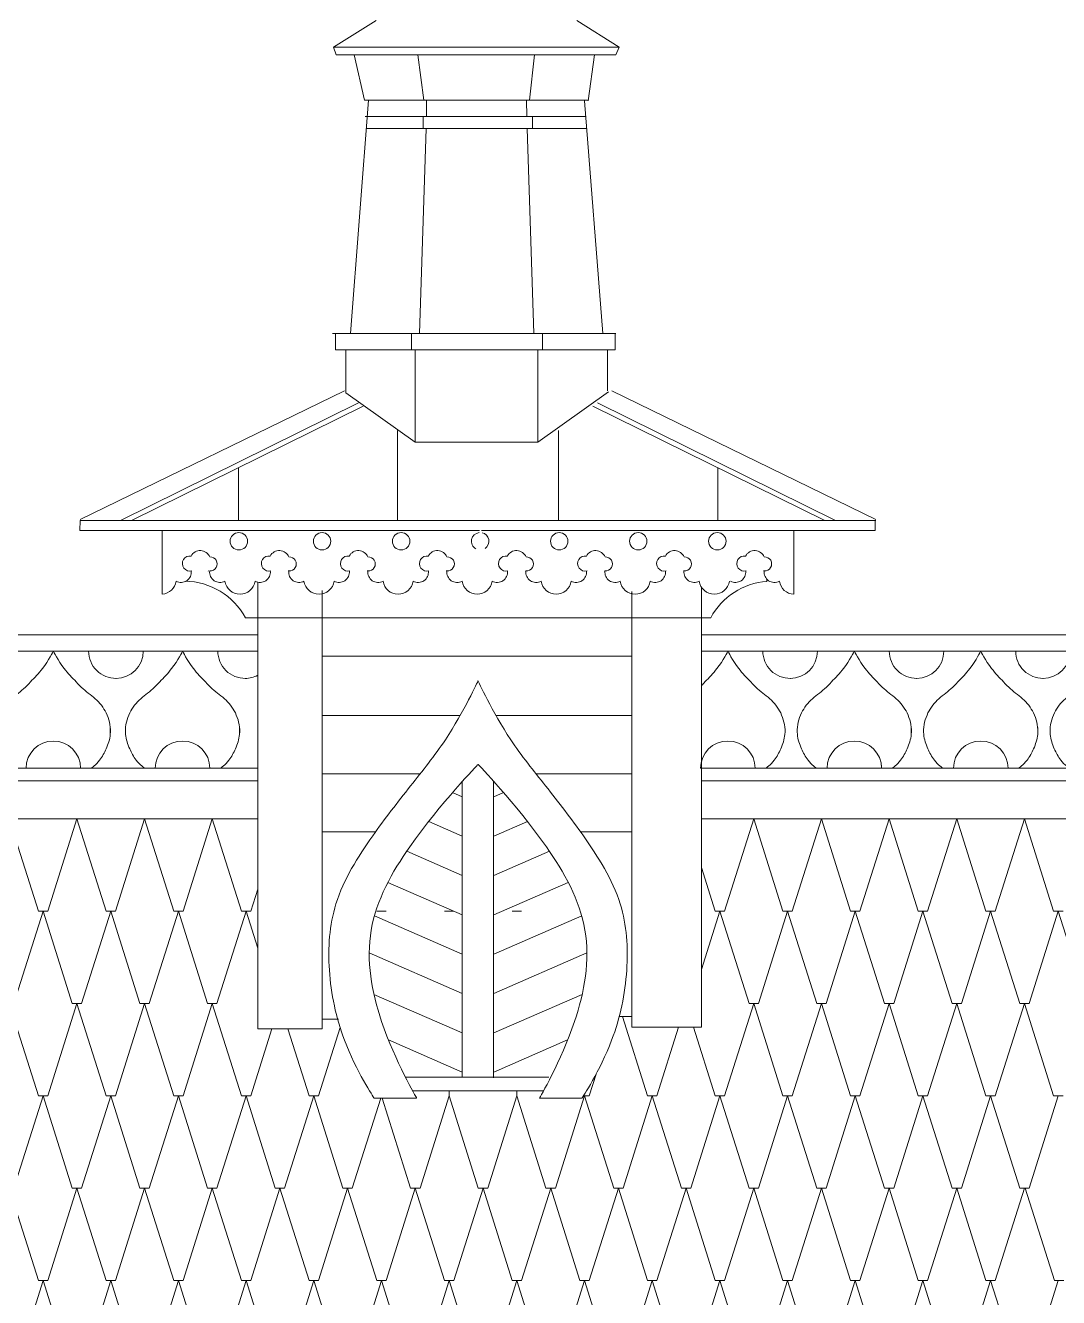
# Model space of a CAD drawing. Header units: millimetres. Extents: x 2399 to 111977, y 1313 to 59551.
# Drawn here: x 66880 to 69146, y 40200 to 42992 of the extents above; entities that cross this region are included whole.
import ezdxf

# ---------------------------------------------------------------- set-up
doc = ezdxf.new("R2010")
doc.units = ezdxf.units.MM
doc.layers.add('hatch1', color=7, linetype='Continuous', lineweight=20, true_color=0x6a6a6a)
doc.layers.add('main line', color=7, linetype='Continuous', lineweight=13)

msp = doc.modelspace()

# ---------------------------------------------------------------- linework, layer by layer
at = {"layer": 'hatch1', "color": 251, "linetype": 'Continuous', "lineweight": 20, "true_color": 0x6a6a6a}
for p, q in [((66844.0004, 41250.1817), (66907.9485, 41047.532)), ((66992.488, 41250.1817), (66928.5398, 41047.532)), ((66992.488, 41250.1817), (67056.4361, 41047.532)), ((67140.9756, 41250.1817), (67077.0274, 41047.532)), ((67140.9756, 41250.1817), (67204.9237, 41047.532)), ((67289.4632, 41250.1817), (67225.515, 41047.532)), ((67289.4632, 41250.1817), (67353.4113, 41047.532)), ((68477.3639, 41250.1817), (68413.4157, 41047.532)), ((68477.3639, 41250.1817), (68541.312, 41047.532)), ((68625.8514, 41250.1817), (68561.9033, 41047.532)), ((68625.8514, 41250.1817), (68689.7996, 41047.532)), ((68774.339, 41250.1817), (68710.3909, 41047.532)), ((68774.339, 41250.1817), (68838.2872, 41047.532)), ((68922.8266, 41250.1817), (68858.8785, 41047.532)), ((68922.8266, 41250.1817), (68986.7747, 41047.532)), ((69071.3142, 41250.1817), (69007.3661, 41047.532)), ((69071.3142, 41250.1817), (69135.2623, 41047.532)), ((68362.6517, 41143.1484), (68392.8244, 41047.532)), ((67389.3625, 41096.2071), (67374.0026, 41047.532)), ((66918.2442, 41047.532), (66854.2961, 40844.8823)), ((66907.9485, 41047.532), (66928.5398, 41047.532)), ((66918.2442, 41047.532), (66982.1923, 40844.8823)), ((67066.7318, 41047.532), (67002.7836, 40844.8823)), ((67056.4361, 41047.532), (67077.0274, 41047.532)), ((67066.7318, 41047.532), (67130.6799, 40844.8823)), ((67215.2194, 41047.532), (67151.2712, 40844.8823)), ((67204.9237, 41047.532), (67225.515, 41047.532)), ((67215.2194, 41047.532), (67279.1675, 40844.8823)), ((67363.7069, 41047.532), (67299.7588, 40844.8823)), ((67353.4113, 41047.532), (67374.0026, 41047.532)), ((67363.7069, 41047.532), (67389.3625, 40966.2303)), ((67650.3865, 41047.532), (67670.9778, 41047.532)), ((67798.874, 41047.532), (67819.4654, 41047.532)), ((67947.3616, 41047.532), (67967.953, 41047.532)), ((68403.1201, 41047.532), (68362.6517, 40919.289)), ((68392.8244, 41047.532), (68413.4157, 41047.532)), ((68403.1201, 41047.532), (68467.0682, 40844.8823)), ((68551.6076, 41047.532), (68487.6595, 40844.8823)), ((68541.312, 41047.532), (68561.9033, 41047.532)), ((68551.6076, 41047.532), (68615.5558, 40844.8823)), ((68700.0952, 41047.532), (68636.1471, 40844.8823)), ((68689.7996, 41047.532), (68710.3909, 41047.532)), ((68700.0952, 41047.532), (68764.0434, 40844.8823)), ((68848.5828, 41047.532), (68784.6347, 40844.8823)), ((68838.2872, 41047.532), (68858.8785, 41047.532)), ((68848.5828, 41047.532), (68912.531, 40844.8823)), ((68997.0704, 41047.532), (68933.1223, 40844.8823)), ((68986.7747, 41047.532), (69007.3661, 41047.532)), ((68997.0704, 41047.532), (69061.0185, 40844.8823)), ((69145.558, 41047.532), (69081.6099, 40844.8823)), ((69135.2623, 41047.532), (69155.8537, 41047.532)), ((69145.558, 41047.532), (69209.5061, 40844.8823)), ((66844.0004, 40844.8823), (66907.9485, 40642.2326)), ((66992.488, 40844.8823), (66928.5398, 40642.2326)), ((66982.1923, 40844.8823), (67002.7836, 40844.8823)), ((66992.488, 40844.8823), (67056.4361, 40642.2326)), ((67140.9756, 40844.8823), (67077.0274, 40642.2326)), ((67130.6799, 40844.8823), (67151.2712, 40844.8823)), ((67140.9756, 40844.8823), (67204.9237, 40642.2326)), ((67289.4632, 40844.8823), (67225.515, 40642.2326)), ((67279.1675, 40844.8823), (67299.7588, 40844.8823)), ((67289.4632, 40844.8823), (67353.4113, 40642.2326)), ((68477.3639, 40844.8823), (68413.4157, 40642.2326)), ((68467.0682, 40844.8823), (68487.6595, 40844.8823)), ((68477.3639, 40844.8823), (68541.312, 40642.2326)), ((68625.8514, 40844.8823), (68561.9033, 40642.2326)), ((68615.5558, 40844.8823), (68636.1471, 40844.8823)), ((68625.8514, 40844.8823), (68689.7996, 40642.2326)), ((68774.339, 40844.8823), (68710.3909, 40642.2326)), ((68764.0434, 40844.8823), (68784.6347, 40844.8823)), ((68774.339, 40844.8823), (68838.2872, 40642.2326)), ((68922.8266, 40844.8823), (68858.8785, 40642.2326)), ((68912.531, 40844.8823), (68933.1223, 40844.8823)), ((68922.8266, 40844.8823), (68986.7747, 40642.2326)), ((69071.3142, 40844.8823), (69007.3661, 40642.2326)), ((69061.0185, 40844.8823), (69081.6099, 40844.8823)), ((69071.3142, 40844.8823), (69135.2623, 40642.2326)), ((68189.4491, 40816.1702), (68244.3368, 40642.2326)), ((67420.3669, 40789.1597), (67374.0026, 40642.2326)), ((67455.5346, 40789.1597), (67501.8989, 40642.2326)), ((67569.8428, 40792.2916), (67522.4902, 40642.2326)), ((68312.5401, 40793.1135), (68264.9281, 40642.2326)), ((68345.2124, 40793.1135), (68392.8244, 40642.2326)), ((68131.5699, 40690.1771), (68116.4405, 40642.2326)), ((67809.1697, 40642.2326), (67809.1697, 40653.6372)), ((67957.6573, 40642.2326), (67957.6573, 40653.6372)), ((66918.2442, 40642.2326), (66854.2961, 40439.5829)), ((66907.9485, 40642.2326), (66928.5398, 40642.2326)), ((66918.2442, 40642.2326), (66982.1923, 40439.5829)), ((67066.7318, 40642.2326), (67002.7836, 40439.5829)), ((67056.4361, 40642.2326), (67077.0274, 40642.2326)), ((67066.7318, 40642.2326), (67130.6799, 40439.5829)), ((67215.2194, 40642.2326), (67151.2712, 40439.5829)), ((67204.9237, 40642.2326), (67225.515, 40642.2326)), ((67215.2194, 40642.2326), (67279.1675, 40439.5829)), ((67363.7069, 40642.2326), (67299.7588, 40439.5829)), ((67353.4113, 40642.2326), (67374.0026, 40642.2326)), ((67363.7069, 40642.2326), (67427.6551, 40439.5829)), ((67512.1945, 40642.2326), (67448.2464, 40439.5829)), ((67501.8989, 40642.2326), (67522.4902, 40642.2326)), ((67512.1945, 40642.2326), (67576.1427, 40439.5829)), ((67659.1918, 40637.5097), (67596.734, 40439.5829)), ((67662.1725, 40637.5097), (67724.6303, 40439.5829)), ((67809.1697, 40642.2326), (67745.2216, 40439.5829)), ((67809.1697, 40642.2326), (67873.1178, 40439.5829)), ((67957.6573, 40642.2326), (67893.7092, 40439.5829)), ((67957.6573, 40642.2326), (68021.6054, 40439.5829)), ((68106.1449, 40642.2326), (68042.1968, 40439.5829)), ((68103.8691, 40642.2326), (68116.4405, 40642.2326)), ((68106.1449, 40642.2326), (68170.093, 40439.5829)), ((68254.6325, 40642.2326), (68190.6843, 40439.5829)), ((68244.3368, 40642.2326), (68264.9281, 40642.2326)), ((68254.6325, 40642.2326), (68318.5806, 40439.5829)), ((68403.1201, 40642.2326), (68339.1719, 40439.5829)), ((68392.8244, 40642.2326), (68413.4157, 40642.2326)), ((68403.1201, 40642.2326), (68467.0682, 40439.5829)), ((68551.6076, 40642.2326), (68487.6595, 40439.5829)), ((68541.312, 40642.2326), (68561.9033, 40642.2326)), ((68551.6076, 40642.2326), (68615.5558, 40439.5829)), ((68700.0952, 40642.2326), (68636.1471, 40439.5829)), ((68689.7996, 40642.2326), (68710.3909, 40642.2326)), ((68700.0952, 40642.2326), (68764.0434, 40439.5829)), ((68848.5828, 40642.2326), (68784.6347, 40439.5829)), ((68838.2872, 40642.2326), (68858.8785, 40642.2326)), ((68848.5828, 40642.2326), (68912.531, 40439.5829)), ((68997.0704, 40642.2326), (68933.1223, 40439.5829)), ((68986.7747, 40642.2326), (69007.3661, 40642.2326)), ((68997.0704, 40642.2326), (69061.0185, 40439.5829)), ((69145.558, 40642.2326), (69081.6099, 40439.5829)), ((69135.2623, 40642.2326), (69155.8537, 40642.2326)), ((66844.0004, 40439.5829), (66907.9485, 40236.9332)), ((66992.488, 40439.5829), (66928.5398, 40236.9332)), ((66982.1923, 40439.5829), (67002.7836, 40439.5829)), ((66992.488, 40439.5829), (67056.4361, 40236.9332)), ((67140.9756, 40439.5829), (67077.0274, 40236.9332)), ((67130.6799, 40439.5829), (67151.2712, 40439.5829)), ((67140.9756, 40439.5829), (67204.9237, 40236.9332)), ((67289.4632, 40439.5829), (67225.515, 40236.9332)), ((67279.1675, 40439.5829), (67299.7588, 40439.5829)), ((67289.4632, 40439.5829), (67353.4113, 40236.9332)), ((67437.9507, 40439.5829), (67374.0026, 40236.9332)), ((67427.6551, 40439.5829), (67448.2464, 40439.5829)), ((67437.9507, 40439.5829), (67501.8989, 40236.9332)), ((67586.4383, 40439.5829), (67522.4902, 40236.9332)), ((67576.1427, 40439.5829), (67596.734, 40439.5829)), ((67586.4383, 40439.5829), (67650.3865, 40236.9332)), ((67734.9259, 40439.5829), (67670.9778, 40236.9332)), ((67724.6303, 40439.5829), (67745.2216, 40439.5829)), ((67734.9259, 40439.5829), (67798.874, 40236.9332)), ((67883.4135, 40439.5829), (67819.4654, 40236.9332)), ((67873.1178, 40439.5829), (67893.7092, 40439.5829)), ((67883.4135, 40439.5829), (67947.3616, 40236.9332)), ((68031.9011, 40439.5829), (67967.953, 40236.9332)), ((68021.6054, 40439.5829), (68042.1968, 40439.5829)), ((68031.9011, 40439.5829), (68095.8492, 40236.9332)), ((68180.3887, 40439.5829), (68116.4405, 40236.9332)), ((68170.093, 40439.5829), (68190.6843, 40439.5829)), ((68180.3887, 40439.5829), (68244.3368, 40236.9332)), ((68328.8763, 40439.5829), (68264.9281, 40236.9332)), ((68318.5806, 40439.5829), (68339.1719, 40439.5829)), ((68328.8763, 40439.5829), (68392.8244, 40236.9332)), ((68477.3639, 40439.5829), (68413.4157, 40236.9332)), ((68467.0682, 40439.5829), (68487.6595, 40439.5829)), ((68477.3639, 40439.5829), (68541.312, 40236.9332)), ((68625.8514, 40439.5829), (68561.9033, 40236.9332)), ((68615.5558, 40439.5829), (68636.1471, 40439.5829)), ((68625.8514, 40439.5829), (68689.7996, 40236.9332)), ((68774.339, 40439.5829), (68710.3909, 40236.9332)), ((68764.0434, 40439.5829), (68784.6347, 40439.5829)), ((68774.339, 40439.5829), (68838.2872, 40236.9332)), ((68922.8266, 40439.5829), (68858.8785, 40236.9332)), ((68912.531, 40439.5829), (68933.1223, 40439.5829)), ((68922.8266, 40439.5829), (68986.7747, 40236.9332)), ((69071.3142, 40439.5829), (69007.3661, 40236.9332)), ((69061.0185, 40439.5829), (69081.6099, 40439.5829)), ((69073.1976, 40439.5829), (69137.1457, 40236.9332)), ((66918.2442, 40236.9332), (66854.2961, 40034.2835)), ((66907.9485, 40236.9332), (66928.5398, 40236.9332)), ((66918.2442, 40236.9332), (66982.1923, 40034.2835)), ((67066.7318, 40236.9332), (67002.7836, 40034.2835)), ((67056.4361, 40236.9332), (67077.0274, 40236.9332)), ((67066.7318, 40236.9332), (67130.6799, 40034.2835)), ((67215.2194, 40236.9332), (67151.2712, 40034.2835)), ((67204.9237, 40236.9332), (67225.515, 40236.9332)), ((67215.2194, 40236.9332), (67279.1675, 40034.2835)), ((67363.7069, 40236.9332), (67299.7588, 40034.2835)), ((67353.4113, 40236.9332), (67374.0026, 40236.9332)), ((67363.7069, 40236.9332), (67427.6551, 40034.2835)), ((67512.1945, 40236.9332), (67448.2464, 40034.2835)), ((67501.8989, 40236.9332), (67522.4902, 40236.9332)), ((67512.1945, 40236.9332), (67576.1427, 40034.2835)), ((67660.6821, 40236.9332), (67596.734, 40034.2835)), ((67650.3865, 40236.9332), (67670.9778, 40236.9332)), ((67660.6821, 40236.9332), (67724.6303, 40034.2835)), ((67809.1697, 40236.9332), (67745.2216, 40034.2835)), ((67798.874, 40236.9332), (67819.4654, 40236.9332)), ((67809.1697, 40236.9332), (67873.1178, 40034.2835)), ((67957.6573, 40236.9332), (67893.7092, 40034.2835)), ((67947.3616, 40236.9332), (67967.953, 40236.9332)), ((67957.6573, 40236.9332), (68021.6054, 40034.2835)), ((68106.1449, 40236.9332), (68042.1968, 40034.2835)), ((68095.8492, 40236.9332), (68116.4405, 40236.9332)), ((68106.1449, 40236.9332), (68170.093, 40034.2835)), ((68254.6325, 40236.9332), (68190.6843, 40034.2835)), ((68244.3368, 40236.9332), (68264.9281, 40236.9332)), ((68254.6325, 40236.9332), (68318.5806, 40034.2835)), ((68403.1201, 40236.9332), (68339.1719, 40034.2835)), ((68392.8244, 40236.9332), (68413.4157, 40236.9332)), ((68403.1201, 40236.9332), (68467.0682, 40034.2835)), ((68551.6076, 40236.9332), (68487.6595, 40034.2835)), ((68541.312, 40236.9332), (68561.9033, 40236.9332)), ((68551.6076, 40236.9332), (68615.5558, 40034.2835)), ((68700.0952, 40236.9332), (68636.1471, 40034.2835)), ((68689.7996, 40236.9332), (68710.3909, 40236.9332)), ((68700.0952, 40236.9332), (68764.0434, 40034.2835)), ((68848.5828, 40236.9332), (68784.6347, 40034.2835)), ((68838.2872, 40236.9332), (68858.8785, 40236.9332)), ((68848.5828, 40236.9332), (68912.531, 40034.2835)), ((68997.0704, 40236.9332), (68933.1223, 40034.2835)), ((68986.7747, 40236.9332), (69007.3661, 40236.9332)), ((68997.0704, 40236.9332), (69061.0185, 40034.2835)), ((69145.558, 40236.9332), (69081.6099, 40034.2835)), ((69137.1457, 40236.9332), (69157.737, 40236.9332))]:
    msp.add_line(p, q, dxfattribs=at)
at = {"layer": 'main line', "color": 7, "linetype": 'Continuous', "lineweight": 13}
for p, q in [((67648.9214, 43002.6261), (67555.7754, 42944.0401)), ((68089.5625, 43002.6261), (68182.3759, 42944.0401)), ((67561.1164, 42927.0586), (67555.7754, 42944.0401)), ((68182.3759, 42944.0401), (67555.7754, 42944.0401)), ((68182.3759, 42944.0401), (68174.8283, 42927.0586)), ((68174.8283, 42927.0586), (67561.1164, 42927.0586)), ((67623.5397, 42827.462), (67601.0953, 42927.0586)), ((67753.5355, 42827.462), (67740.2285, 42927.0586)), ((67985.1898, 42827.462), (67996.1485, 42927.0586)), ((68127.8355, 42927.0586), (68113.8078, 42826.0592)), ((67632.535, 42827.4362), (67592.9069, 42315.5655)), ((67623.5397, 42827.462), (68113.8078, 42827.462)), ((67759.7157, 42791.956), (67759.7157, 42827.462)), ((67979.7726, 42791.956), (67978.6193, 42827.462)), ((68106.0756, 42826.0813), (68146.4225, 42315.5655)), ((68108.7725, 42791.956), (67625.2635, 42791.956)), ((67751.97, 42765.3305), (67751.97, 42791.956)), ((67992.2347, 42765.3305), (67992.2347, 42791.956)), ((68110.8768, 42765.3305), (67627.7269, 42765.3305)), ((67744.2426, 42315.5655), (67758.8509, 42765.3305)), ((67995.2456, 42315.5655), (67980.6373, 42765.3305)), ((68175.1094, 42315.5655), (67553.447, 42315.5655)), ((67559.9396, 42279.8565), (67559.9396, 42315.5655)), ((67726.3913, 42279.8565), (67726.3913, 42315.5655)), ((68014.2382, 42279.8565), (68014.2382, 42315.5655)), ((68173.4862, 42279.8565), (68173.4862, 42313.9424)), ((68173.4862, 42279.8565), (67559.9396, 42279.8565)), ((67582.8198, 42185.2709), (67582.8198, 42279.8565)), ((67734.7648, 42076.8496), (67734.7648, 42279.8565)), ((68003.719, 42076.8496), (68003.719, 42279.8565)), ((68156.3822, 42189.545), (68156.3822, 42279.8565)), ((66999.5957, 41907.497), (67579.2335, 42189.545)), ((68745.5516, 41907.497), (68165.9139, 42189.545)), ((67088.4834, 41905.3065), (67610.2038, 42163.6669)), ((67734.7648, 42076.8496), (67582.8198, 42185.2709)), ((68159.0236, 42187.6461), (68003.719, 42076.8496)), ((68656.664, 41905.3065), (68134.9435, 42163.6669)), ((67620.5409, 42156.2923), (67112.1279, 41905.3065)), ((68124.6064, 42156.2923), (68633.0194, 41905.3065)), ((67695.9608, 42102.4868), (67695.9608, 41905.3065)), ((68049.1866, 42102.4868), (68049.1866, 41905.3065)), ((68003.719, 42076.8496), (67734.7648, 42076.8496)), ((67346.8986, 42021.2046), (67346.8986, 41905.3065)), ((68398.2487, 42021.2046), (68398.2487, 41905.3065)), ((66998.6512, 41883.4199), (66999.5957, 41905.3065)), ((67875.7226, 41883.4199), (66998.6512, 41883.4199)), ((68745.5516, 41905.3065), (66999.5957, 41905.3065)), ((67179.8316, 41743.3427), (67179.8316, 41883.5726)), ((68743.5731, 41883.4199), (67880.3776, 41883.4199)), ((68565.3157, 41743.3427), (68565.3157, 41883.5726)), ((68743.5731, 41883.4199), (68743.5731, 41905.3065)), ((68506.0246, 41771.5193), (68506.0246, 41776.5207)), ((67389.3625, 41769.5614), (67389.3625, 40789.1597)), ((67530.5041, 40789.1597), (67530.5041, 41751.3121)), ((68210.2594, 41749.3811), (68210.2594, 40793.1135)), ((68362.6517, 41758.69), (68362.6517, 40793.1135)), ((68383.0545, 41691.474), (67362.0928, 41691.474)), ((67389.3625, 41654.2396), (65152.6715, 41654.2396)), ((69612.9446, 41654.2396), (68362.6517, 41654.2396)), ((67389.3625, 41618.4202), (65903.2088, 41618.4202)), ((67911.4066, 41607.0761), (67530.5041, 41607.0761)), ((68210.2594, 41607.0761), (67911.4066, 41607.0761)), ((69613.9284, 41618.4202), (68362.6517, 41618.4202)), ((67833.1312, 41476.9808), (67530.5041, 41476.9808)), ((68210.2594, 41476.9808), (67912.0161, 41476.9808)), ((67065.8279, 41435.502), (67065.8279, 41450.761)), ((67349.3094, 41435.502), (67349.3094, 41450.761)), ((68823.0154, 41435.502), (68823.0154, 41450.761)), ((69100.3679, 41435.502), (69100.3679, 41450.761)), ((65754.693, 41361.3244), (67389.3625, 41361.3244)), ((68360.8488, 41361.3244), (69612.9446, 41361.3244)), ((68757.8293, 41367.8052), (68757.8293, 41361.3244)), ((65220.5599, 41333.9206), (67389.3625, 41333.9206)), ((67745.504, 41349.2654), (67530.5041, 41349.2654)), ((67837.8272, 41332.1265), (67837.8272, 40684.6536)), ((67906.7536, 41332.7594), (67906.7536, 40682.1801)), ((68210.2594, 41349.2654), (67999.6433, 41349.2654)), ((68362.6517, 41333.9206), (69612.9446, 41333.9206)), ((68772.9917, 41333.9206), (68783.6526, 41333.9206)), ((67837.8272, 41298.8981), (67816.6869, 41308.0871)), ((67907.3201, 41298.8981), (67928.4605, 41308.0871)), ((67389.3625, 41250.1817), (65051.4923, 41250.1817)), ((67389.3625, 41250.1817), (65793.4105, 41250.1817)), ((67229.1008, 41250.1817), (67029.22, 41250.1817)), ((67295.4327, 41250.1817), (67095.3227, 41250.1817)), ((67389.3625, 41250.1817), (67229.1008, 41250.1817)), ((67837.8272, 41212.5623), (67764.2701, 41244.5351)), ((67907.3201, 41212.5623), (67980.8772, 41244.5351)), ((69612.9446, 41250.1817), (68362.6517, 41250.1817)), ((69612.9446, 41250.1817), (68577.3658, 41250.1817)), ((67647.5521, 41221.55), (67530.5041, 41221.55)), ((68210.2594, 41221.55), (68097.5953, 41221.55)), ((67837.8272, 41126.2266), (67716.0879, 41179.1425)), ((67907.3201, 41126.2266), (68029.0594, 41179.1425)), ((67837.8272, 41039.8908), (67674.6725, 41110.8085)), ((67907.3201, 41039.8908), (68070.4748, 41110.8085)), ((67837.8272, 40953.555), (67645.1815, 41037.2915)), ((67907.3201, 40953.555), (68099.9659, 41037.2915)), ((67837.8272, 40867.2193), (67633.8336, 40955.8883)), ((67907.3201, 40867.2193), (68111.3137, 40955.8883)), ((67837.8272, 40780.8835), (67644.1415, 40865.072)), ((67907.3201, 40780.8835), (68101.0058, 40865.072)), ((67530.5041, 40810.7142), (67566.3805, 40810.7142)), ((68182.1687, 40816.1702), (68210.2594, 40816.1702)), ((67530.5041, 40789.1597), (67389.3625, 40789.1597)), ((68362.6517, 40793.1135), (68210.2594, 40793.1135)), ((67837.8272, 40694.5478), (67675.9961, 40764.8902)), ((67907.3201, 40694.5478), (68069.1512, 40764.8902)), ((67713.2526, 40683.1611), (68028.1297, 40683.1611)), ((68016.3511, 40653.6372), (67728.7962, 40653.6372)), ((67737.8678, 40637.5097), (67644.3022, 40637.5097)), ((68100.8451, 40637.5097), (68007.2795, 40637.5097))]:
    msp.add_line(p, q, dxfattribs=at)
at = {"layer": 'main line', "color": 7, "linetype": 'Continuous', "lineweight": 13, "flags": 128}
for points in [[(67244.5678, 41794.4909, -1.219803903), (67243.1373, 41827.1728, -0.63216014), (67284.1013, 41825.1746, -1.067465283), (67283.8666, 41794.4909, 0.60309642), (67317.2583, 41771.7246)], [(67244.5678, 41794.4909, -1.219803903), (67243.1373, 41827.1728, -0.63216014), (67284.1013, 41825.1746, -1.067465283), (67283.8666, 41794.4909, 0.60309642), (67317.2583, 41771.7246)], [(67244.5678, 41794.4909, -1.219803903), (67243.1373, 41827.1728, -0.63216014), (67284.1013, 41825.1746, -1.067465283), (67283.8666, 41794.4909, 0.60309642), (67317.2583, 41771.7246)], [(67244.5678, 41794.4909, -1.219803903), (67243.1373, 41827.1728, -0.63216014), (67284.1013, 41825.1746, -1.067465283), (67283.8666, 41794.4909, 0.60309642), (67317.2583, 41771.7246)], [(67244.5678, 41794.4909, -1.219803903), (67243.1373, 41827.1728, -0.63216014), (67284.1013, 41825.1746, -1.067465283), (67283.8666, 41794.4909, 0.60309642), (67317.2583, 41771.7246)], [(67244.5678, 41794.4909, -1.219803903), (67243.1373, 41827.1728, -0.63216014), (67284.1013, 41825.1746, -1.067465283), (67283.8666, 41794.4909, 0.60309642), (67317.2583, 41771.7246)], [(67417.9797, 41794.4909, -1.219803903), (67416.5493, 41827.1728, -0.63216014), (67457.5133, 41825.1746, -1.067465283), (67457.2785, 41794.4909, 0.60309642), (67490.6703, 41771.7246)], [(67417.9797, 41794.4909, -1.219803903), (67416.5493, 41827.1728, -0.63216014), (67457.5133, 41825.1746, -1.067465283), (67457.2785, 41794.4909, 0.60309642), (67490.6703, 41771.7246)], [(67417.9797, 41794.4909, -1.219803903), (67416.5493, 41827.1728, -0.63216014), (67457.5133, 41825.1746, -1.067465283), (67457.2785, 41794.4909, 0.60309642), (67490.6703, 41771.7246)], [(67417.9797, 41794.4909, -1.219803903), (67416.5493, 41827.1728, -0.63216014), (67457.5133, 41825.1746, -1.067465283), (67457.2785, 41794.4909, 0.60309642), (67490.6703, 41771.7246)], [(67417.9797, 41794.4909, -1.219803903), (67416.5493, 41827.1728, -0.63216014), (67457.5133, 41825.1746, -1.067465283), (67457.2785, 41794.4909, 0.60309642), (67490.6703, 41771.7246)], [(67417.9797, 41794.4909, -1.219803903), (67416.5493, 41827.1728, -0.63216014), (67457.5133, 41825.1746, -1.067465283), (67457.2785, 41794.4909, 0.60309642), (67490.6703, 41771.7246)], [(67591.3917, 41794.4909, -1.219803903), (67589.9612, 41827.1728, -0.63216014), (67630.9253, 41825.1746, -1.067465283), (67630.6905, 41794.4909, 0.60309642), (67664.0823, 41771.7246)], [(67591.3917, 41794.4909, -1.219803903), (67589.9612, 41827.1728, -0.63216014), (67630.9253, 41825.1746, -1.067465283), (67630.6905, 41794.4909, 0.60309642), (67664.0823, 41771.7246)], [(67591.3917, 41794.4909, -1.219803903), (67589.9612, 41827.1728, -0.63216014), (67630.9253, 41825.1746, -1.067465283), (67630.6905, 41794.4909, 0.60309642), (67664.0823, 41771.7246)], [(67591.3917, 41794.4909, -1.219803903), (67589.9612, 41827.1728, -0.63216014), (67630.9253, 41825.1746, -1.067465283), (67630.6905, 41794.4909, 0.60309642), (67664.0823, 41771.7246)], [(67591.3917, 41794.4909, -1.219803903), (67589.9612, 41827.1728, -0.63216014), (67630.9253, 41825.1746, -1.067465283), (67630.6905, 41794.4909, 0.60309642), (67664.0823, 41771.7246)], [(67591.3917, 41794.4909, -1.219803903), (67589.9612, 41827.1728, -0.63216014), (67630.9253, 41825.1746, -1.067465283), (67630.6905, 41794.4909, 0.60309642), (67664.0823, 41771.7246)], [(67764.8037, 41794.4909, -1.219803903), (67763.3732, 41827.1728, -0.63216014), (67804.3372, 41825.1746, -1.067465283), (67804.1025, 41794.4909, 0.60309642), (67837.4942, 41771.7246)], [(67764.8037, 41794.4909, -1.219803903), (67763.3732, 41827.1728, -0.63216014), (67804.3372, 41825.1746, -1.067465283), (67804.1025, 41794.4909, 0.60309642), (67837.4942, 41771.7246)], [(67764.8037, 41794.4909, -1.219803903), (67763.3732, 41827.1728, -0.63216014), (67804.3372, 41825.1746, -1.067465283), (67804.1025, 41794.4909, 0.60309642), (67837.4942, 41771.7246)], [(67764.8037, 41794.4909, -1.219803903), (67763.3732, 41827.1728, -0.63216014), (67804.3372, 41825.1746, -1.067465283), (67804.1025, 41794.4909, 0.60309642), (67837.4942, 41771.7246)], [(67764.8037, 41794.4909, -1.219803903), (67763.3732, 41827.1728, -0.63216014), (67804.3372, 41825.1746, -1.067465283), (67804.1025, 41794.4909, 0.60309642), (67837.4942, 41771.7246)], [(67764.8037, 41794.4909, -1.219803903), (67763.3732, 41827.1728, -0.63216014), (67804.3372, 41825.1746, -1.067465283), (67804.1025, 41794.4909, 0.60309642), (67837.4942, 41771.7246)], [(67938.2156, 41794.4909, -1.219803903), (67936.7852, 41827.1728, -0.63216014), (67977.7492, 41825.1746, -1.067465283), (67977.5144, 41794.4909, 0.60309642), (68010.9062, 41771.7246)], [(67938.2156, 41794.4909, -1.219803903), (67936.7852, 41827.1728, -0.63216014), (67977.7492, 41825.1746, -1.067465283), (67977.5144, 41794.4909, 0.60309642), (68010.9062, 41771.7246)], [(67938.2156, 41794.4909, -1.219803903), (67936.7852, 41827.1728, -0.63216014), (67977.7492, 41825.1746, -1.067465283), (67977.5144, 41794.4909, 0.60309642), (68010.9062, 41771.7246)], [(67938.2156, 41794.4909, -1.219803903), (67936.7852, 41827.1728, -0.63216014), (67977.7492, 41825.1746, -1.067465283), (67977.5144, 41794.4909, 0.60309642), (68010.9062, 41771.7246)], [(67938.2156, 41794.4909, -1.219803903), (67936.7852, 41827.1728, -0.63216014), (67977.7492, 41825.1746, -1.067465283), (67977.5144, 41794.4909, 0.60309642), (68010.9062, 41771.7246)], [(67938.2156, 41794.4909, -1.219803903), (67936.7852, 41827.1728, -0.63216014), (67977.7492, 41825.1746, -1.067465283), (67977.5144, 41794.4909, 0.60309642), (68010.9062, 41771.7246)], [(68111.6276, 41794.4909, -1.219803903), (68110.1971, 41827.1728, -0.63216014), (68151.1612, 41825.1746, -1.067465283), (68150.9264, 41794.4909, 0.60309642), (68184.3182, 41771.7246)], [(68111.6276, 41794.4909, -1.219803903), (68110.1971, 41827.1728, -0.63216014), (68151.1612, 41825.1746, -1.067465283), (68150.9264, 41794.4909, 0.60309642), (68184.3182, 41771.7246)], [(68111.6276, 41794.4909, -1.219803903), (68110.1971, 41827.1728, -0.63216014), (68151.1612, 41825.1746, -1.067465283), (68150.9264, 41794.4909, 0.60309642), (68184.3182, 41771.7246)], [(68111.6276, 41794.4909, -1.219803903), (68110.1971, 41827.1728, -0.63216014), (68151.1612, 41825.1746, -1.067465283), (68150.9264, 41794.4909, 0.60309642), (68184.3182, 41771.7246)], [(68111.6276, 41794.4909, -1.219803903), (68110.1971, 41827.1728, -0.63216014), (68151.1612, 41825.1746, -1.067465283), (68150.9264, 41794.4909, 0.60309642), (68184.3182, 41771.7246)], [(68111.6276, 41794.4909, -1.219803903), (68110.1971, 41827.1728, -0.63216014), (68151.1612, 41825.1746, -1.067465283), (68150.9264, 41794.4909, 0.60309642), (68184.3182, 41771.7246)], [(68285.0396, 41794.4909, -1.219803903), (68283.6091, 41827.1728, -0.63216014), (68324.5731, 41825.1746, -1.067465283), (68324.3384, 41794.4909, 0.60309642), (68357.7301, 41771.7246)], [(68285.0396, 41794.4909, -1.219803903), (68283.6091, 41827.1728, -0.63216014), (68324.5731, 41825.1746, -1.067465283), (68324.3384, 41794.4909, 0.60309642), (68357.7301, 41771.7246)], [(68285.0396, 41794.4909, -1.219803903), (68283.6091, 41827.1728, -0.63216014), (68324.5731, 41825.1746, -1.067465283), (68324.3384, 41794.4909, 0.60309642), (68357.7301, 41771.7246)], [(68285.0396, 41794.4909, -1.219803903), (68283.6091, 41827.1728, -0.63216014), (68324.5731, 41825.1746, -1.067465283), (68324.3384, 41794.4909, 0.60309642), (68357.7301, 41771.7246)], [(68285.0396, 41794.4909, -1.219803903), (68283.6091, 41827.1728, -0.63216014), (68324.5731, 41825.1746, -1.067465283), (68324.3384, 41794.4909, 0.60309642), (68357.7301, 41771.7246)], [(68285.0396, 41794.4909, -1.219803903), (68283.6091, 41827.1728, -0.63216014), (68324.5731, 41825.1746, -1.067465283), (68324.3384, 41794.4909, 0.60309642), (68357.7301, 41771.7246)], [(68460.9062, 41794.4909, -1.219803903), (68459.4758, 41827.1728, -0.63216014), (68500.4398, 41825.1746, -1.067465283), (68500.2051, 41794.4909, 0.60309642), (68533.5968, 41771.7246)], [(68460.9062, 41794.4909, -1.219803903), (68459.4758, 41827.1728, -0.63216014), (68500.4398, 41825.1746, -1.067465283), (68500.2051, 41794.4909, 0.60309642), (68533.5968, 41771.7246)], [(68460.9062, 41794.4909, -1.219803903), (68459.4758, 41827.1728, -0.63216014), (68500.4398, 41825.1746, -1.067465283), (68500.2051, 41794.4909, 0.60309642), (68533.5968, 41771.7246)], [(68460.9062, 41794.4909, -1.219803903), (68459.4758, 41827.1728, -0.63216014), (68500.4398, 41825.1746, -1.067465283), (68500.2051, 41794.4909, 0.60309642), (68533.5968, 41771.7246)], [(68460.9062, 41794.4909, -1.219803903), (68459.4758, 41827.1728, -0.63216014), (68500.4398, 41825.1746, -1.067465283), (68500.2051, 41794.4909, 0.60309642), (68533.5968, 41771.7246)], [(68460.9062, 41794.4909, -1.219803903), (68459.4758, 41827.1728, -0.63216014), (68500.4398, 41825.1746, -1.067465283), (68500.2051, 41794.4909, 0.60309642), (68533.5968, 41771.7246)], [(67243.37, 41794.4909, -0.60309642), (67209.9783, 41771.7246)], [(67243.37, 41794.4909, -0.60309642), (67209.9783, 41771.7246)], [(67243.37, 41794.4909, -0.60309642), (67209.9783, 41771.7246)], [(67243.37, 41794.4909, -0.60309642), (67209.9783, 41771.7246)], [(67243.37, 41794.4909, -0.60309642), (67209.9783, 41771.7246)], [(67243.37, 41794.4909, -0.60309642), (67209.9783, 41771.7246)], [(67280.2141, 41794.4909, 0.017938026), (67281.3855, 41794.247)], [(67280.2141, 41794.4909, 0.017938026), (67281.3855, 41794.247)], [(67280.2141, 41794.4909, 0.017938026), (67281.3855, 41794.247)], [(67280.2141, 41794.4909, 0.017938026), (67281.3855, 41794.247)], [(67280.2141, 41794.4909, 0.017938026), (67281.3855, 41794.247)], [(67280.2141, 41794.4909, 0.017938026), (67281.3855, 41794.247)], [(67416.782, 41794.4909, -0.60309642), (67383.3903, 41771.7246)], [(67416.782, 41794.4909, -0.60309642), (67383.3903, 41771.7246)], [(67416.782, 41794.4909, -0.60309642), (67383.3903, 41771.7246)], [(67416.782, 41794.4909, -0.60309642), (67383.3903, 41771.7246)], [(67416.782, 41794.4909, -0.60309642), (67383.3903, 41771.7246)], [(67416.782, 41794.4909, -0.60309642), (67383.3903, 41771.7246)], [(67456.0808, 41794.4909, 0.017938026), (67457.2522, 41794.247)], [(67456.0808, 41794.4909, 0.017938026), (67457.2522, 41794.247)], [(67456.0808, 41794.4909, 0.017938026), (67457.2522, 41794.247)], [(67456.0808, 41794.4909, 0.017938026), (67457.2522, 41794.247)], [(67456.0808, 41794.4909, 0.017938026), (67457.2522, 41794.247)], [(67456.0808, 41794.4909, 0.017938026), (67457.2522, 41794.247)], [(67590.194, 41794.4909, -0.60309642), (67556.8022, 41771.7246)], [(67590.194, 41794.4909, -0.60309642), (67556.8022, 41771.7246)], [(67590.194, 41794.4909, -0.60309642), (67556.8022, 41771.7246)], [(67590.194, 41794.4909, -0.60309642), (67556.8022, 41771.7246)], [(67590.194, 41794.4909, -0.60309642), (67556.8022, 41771.7246)], [(67590.194, 41794.4909, -0.60309642), (67556.8022, 41771.7246)], [(67629.4928, 41794.4909, 0.017938026), (67630.6642, 41794.247)], [(67629.4928, 41794.4909, 0.017938026), (67630.6642, 41794.247)], [(67629.4928, 41794.4909, 0.017938026), (67630.6642, 41794.247)], [(67629.4928, 41794.4909, 0.017938026), (67630.6642, 41794.247)], [(67629.4928, 41794.4909, 0.017938026), (67630.6642, 41794.247)], [(67629.4928, 41794.4909, 0.017938026), (67630.6642, 41794.247)], [(67763.6059, 41794.4909, -0.60309642), (67730.2142, 41771.7246)], [(67763.6059, 41794.4909, -0.60309642), (67730.2142, 41771.7246)], [(67763.6059, 41794.4909, -0.60309642), (67730.2142, 41771.7246)], [(67763.6059, 41794.4909, -0.60309642), (67730.2142, 41771.7246)], [(67763.6059, 41794.4909, -0.60309642), (67730.2142, 41771.7246)], [(67763.6059, 41794.4909, -0.60309642), (67730.2142, 41771.7246)], [(67802.9048, 41794.4909, 0.017938026), (67804.0761, 41794.247)], [(67802.9048, 41794.4909, 0.017938026), (67804.0761, 41794.247)], [(67802.9048, 41794.4909, 0.017938026), (67804.0761, 41794.247)], [(67802.9048, 41794.4909, 0.017938026), (67804.0761, 41794.247)], [(67802.9048, 41794.4909, 0.017938026), (67804.0761, 41794.247)], [(67802.9048, 41794.4909, 0.017938026), (67804.0761, 41794.247)], [(67937.0179, 41794.4909, -0.60309642), (67903.6261, 41771.7246)], [(67937.0179, 41794.4909, -0.60309642), (67903.6261, 41771.7246)], [(67937.0179, 41794.4909, -0.60309642), (67903.6261, 41771.7246)], [(67937.0179, 41794.4909, -0.60309642), (67903.6261, 41771.7246)], [(67937.0179, 41794.4909, -0.60309642), (67903.6261, 41771.7246)], [(67937.0179, 41794.4909, -0.60309642), (67903.6261, 41771.7246)], [(67976.3167, 41794.4909, 0.017938026), (67977.4881, 41794.247)], [(67976.3167, 41794.4909, 0.017938026), (67977.4881, 41794.247)], [(67976.3167, 41794.4909, 0.017938026), (67977.4881, 41794.247)], [(67976.3167, 41794.4909, 0.017938026), (67977.4881, 41794.247)], [(67976.3167, 41794.4909, 0.017938026), (67977.4881, 41794.247)], [(67976.3167, 41794.4909, 0.017938026), (67977.4881, 41794.247)], [(68110.4299, 41794.4909, -0.60309642), (68077.0381, 41771.7246)], [(68110.4299, 41794.4909, -0.60309642), (68077.0381, 41771.7246)], [(68110.4299, 41794.4909, -0.60309642), (68077.0381, 41771.7246)], [(68110.4299, 41794.4909, -0.60309642), (68077.0381, 41771.7246)], [(68110.4299, 41794.4909, -0.60309642), (68077.0381, 41771.7246)], [(68110.4299, 41794.4909, -0.60309642), (68077.0381, 41771.7246)], [(68149.7287, 41794.4909, 0.017938026), (68150.9001, 41794.247)], [(68149.7287, 41794.4909, 0.017938026), (68150.9001, 41794.247)], [(68149.7287, 41794.4909, 0.017938026), (68150.9001, 41794.247)], [(68149.7287, 41794.4909, 0.017938026), (68150.9001, 41794.247)], [(68149.7287, 41794.4909, 0.017938026), (68150.9001, 41794.247)], [(68149.7287, 41794.4909, 0.017938026), (68150.9001, 41794.247)], [(68283.8418, 41794.4909, -0.60309642), (68250.4501, 41771.7246)], [(68283.8418, 41794.4909, -0.60309642), (68250.4501, 41771.7246)], [(68283.8418, 41794.4909, -0.60309642), (68250.4501, 41771.7246)], [(68283.8418, 41794.4909, -0.60309642), (68250.4501, 41771.7246)], [(68283.8418, 41794.4909, -0.60309642), (68250.4501, 41771.7246)], [(68283.8418, 41794.4909, -0.60309642), (68250.4501, 41771.7246)], [(68323.1407, 41794.4909, 0.017938026), (68324.312, 41794.247)], [(68323.1407, 41794.4909, 0.017938026), (68324.312, 41794.247)], [(68323.1407, 41794.4909, 0.017938026), (68324.312, 41794.247)], [(68323.1407, 41794.4909, 0.017938026), (68324.312, 41794.247)], [(68323.1407, 41794.4909, 0.017938026), (68324.312, 41794.247)], [(68323.1407, 41794.4909, 0.017938026), (68324.312, 41794.247)], [(68459.7085, 41794.4909, -0.60309642), (68426.3168, 41771.7246)], [(68459.7085, 41794.4909, -0.60309642), (68426.3168, 41771.7246)], [(68459.7085, 41794.4909, -0.60309642), (68426.3168, 41771.7246)], [(68459.7085, 41794.4909, -0.60309642), (68426.3168, 41771.7246)], [(68459.7085, 41794.4909, -0.60309642), (68426.3168, 41771.7246)], [(68459.7085, 41794.4909, -0.60309642), (68426.3168, 41771.7246)], [(68460.9062, 41794.4909, -0.017938026), (68459.7349, 41794.247)], [(68499.0074, 41794.4909, 0.017938026), (68500.1787, 41794.247)], [(68499.0074, 41794.4909, 0.017938026), (68500.1787, 41794.247)], [(68499.0074, 41794.4909, 0.017938026), (68500.1787, 41794.247)], [(68499.0074, 41794.4909, 0.017938026), (68500.1787, 41794.247)], [(68499.0074, 41794.4909, 0.017938026), (68500.1787, 41794.247)], [(68499.0074, 41794.4909, 0.017938026), (68500.1787, 41794.247)]]:
    msp.add_lwpolyline(points, format="xyb", dxfattribs=at)
at = {"layer": 'main line', "color": 7, "linetype": 'Continuous', "lineweight": 13}
for centre in [(67347.8095, 41859.6036), (67347.8095, 41859.6036), (67347.8095, 41859.6036), (67347.8095, 41859.6036), (67347.8095, 41859.6036), (67347.8095, 41859.6036), (67530.405, 41859.6036), (67530.405, 41859.6036), (67530.405, 41859.6036), (67530.405, 41859.6036), (67530.405, 41859.6036), (67530.405, 41859.6036), (67703.817, 41859.6036), (67703.817, 41859.6036), (67703.817, 41859.6036), (67703.817, 41859.6036), (67703.817, 41859.6036), (67703.817, 41859.6036), (68050.6409, 41859.6036), (68050.6409, 41859.6036), (68050.6409, 41859.6036), (68050.6409, 41859.6036), (68050.6409, 41859.6036), (68050.6409, 41859.6036), (68224.0529, 41859.6036), (68224.0529, 41859.6036), (68224.0529, 41859.6036), (68224.0529, 41859.6036), (68224.0529, 41859.6036), (68224.0529, 41859.6036), (68397.4648, 41859.6036), (68397.4648, 41859.6036), (68397.4648, 41859.6036), (68397.4648, 41859.6036), (68397.4648, 41859.6036), (68397.4648, 41859.6036)]:
    msp.add_circle(centre, 19.1338, dxfattribs=at)
for centre, radius, start, end in [((67877.2289, 41859.6036), 19.1338, 97.3356794, 240.7549408), ((67877.2289, 41859.6036), 19.1338, 97.3356794, 240.7549408), ((67877.2289, 41859.6036), 19.1338, 97.3356794, 240.7549408), ((67877.2289, 41859.6036), 19.1338, 97.3356794, 240.7549408), ((67877.2289, 41859.6036), 19.1338, 97.3356794, 240.7549408), ((67877.2289, 41859.6036), 19.1338, 97.3356794, 240.7549408), ((67877.2289, 41859.6036), 19.1338, 304.4141149, 77.495265), ((67877.2289, 41859.6036), 19.1338, 304.4141149, 77.495265), ((67877.2289, 41859.6036), 19.1338, 304.4141149, 77.495265), ((67877.2289, 41859.6036), 19.1338, 304.4141149, 77.495265), ((67877.2289, 41859.6036), 19.1338, 304.4141149, 77.495265), ((67877.2289, 41859.6036), 19.1338, 304.4141149, 77.495265), ((67176.9123, 41776.7632), 33.4476, 275.0071478, 351.3360566), ((67227.894, 41619.7896), 152.1446, 28.1096186, 89.2325416), ((67350.3243, 41776.7632), 33.4476, 188.6639434, 351.3360566), ((67523.7363, 41776.7632), 33.4476, 188.6639434, 351.3360566), ((67697.1482, 41776.7632), 33.4476, 188.6639434, 351.3360566), ((67870.5602, 41776.7632), 33.4476, 188.6639434, 351.3360566), ((68043.9722, 41776.7632), 33.4476, 188.6639434, 351.3360566), ((68217.3841, 41776.7632), 33.4476, 188.6639434, 351.3360566), ((68390.7961, 41776.7632), 33.4476, 188.6639434, 351.3360566), ((68517.2533, 41619.7896), 152.1446, 94.2324514, 151.8903814), ((68566.6628, 41776.7632), 33.4476, 188.6639434, 267.6918043), ((67078.0912, 41618.4202), 59.9168, 180, 270.7373388), ((67078.0912, 41618.4202), 59.9168, 270, 0), ((67361.5726, 41618.4202), 59.9168, 180, 270.7373388), ((68557.244, 41618.4202), 59.9168, 180, 270.7373388), ((68557.244, 41618.4202), 59.9168, 270, 0), ((68834.5966, 41618.4202), 59.9168, 180, 270.7373388), ((68834.5966, 41618.4202), 59.9168, 270, 0), ((69111.9492, 41618.4202), 59.9168, 180, 270.7373388), ((69111.9492, 41618.4202), 59.9168, 270, 0), ((67361.5726, 41618.4202), 59.9168, 270, 297.6331374), ((66940.8279, 41361.3244), 59.814, 0, 180), ((67224.3094, 41361.3244), 59.814, 0, 180), ((68420.6628, 41361.3244), 59.814, 0, 180), ((68698.0154, 41361.3244), 59.814, 0, 180), ((68975.3679, 41361.3244), 59.814, 0, 180)]:
    msp.add_arc(centre, radius, start, end, dxfattribs=at)
for points, knots in [([(66857.3953, 41361.3244), (66857.3953, 41361.3244), (66847.0949, 41369.1061), (66839.2311, 41379.1303), (66833.2653, 41386.7349), (66828.6785, 41395.3064), (66824.8249, 41404.1844), (66820.4683, 41414.2211), (66816.8832, 41424.6197), (66815.8279, 41435.502), (66814.4169, 41450.0526), (66817.1648, 41464.6492), (66822.9459, 41478.094), (66828.2147, 41490.3472), (66835.9508, 41501.3466), (66845.4946, 41510.6643), (66854.8335, 41519.782), (66865.8626, 41526.9752), (66875.5595, 41535.7184), (66880.8249, 41540.4659), (66885.7273, 41545.5902), (66890.592, 41550.7509), (66899.6267, 41560.3355), (66908.8649, 41569.7566), (66916.8988, 41580.1894), (66930.6752, 41598.0797), (66940.8279, 41618.4202), (66940.8279, 41618.4202)], [0, 0, 0, 0, 1, 1, 1, 2, 2, 2, 3, 3, 3, 4, 4, 4, 5, 5, 5, 6, 6, 6, 7, 7, 7, 8, 8, 8, 9, 9, 9, 9]), ([(67024.2606, 41361.3244), (67024.2606, 41361.3244), (67034.561, 41369.1061), (67042.4248, 41379.1303), (67048.3906, 41386.7349), (67052.9773, 41395.3064), (67056.8309, 41404.1844), (67061.1875, 41414.2211), (67064.7727, 41424.6197), (67065.8279, 41435.502), (67067.239, 41450.0526), (67064.4911, 41464.6492), (67058.71, 41478.094), (67053.4412, 41490.3472), (67045.7051, 41501.3466), (67036.1613, 41510.6643), (67026.8224, 41519.782), (67015.7933, 41526.9752), (67006.0964, 41535.7184), (67000.831, 41540.4659), (66995.9286, 41545.5902), (66991.0639, 41550.7509), (66982.0291, 41560.3355), (66972.7909, 41569.7566), (66964.7571, 41580.1894), (66950.9807, 41598.0797), (66940.8279, 41618.4202), (66940.8279, 41618.4202)], [0, 0, 0, 0, 1, 1, 1, 2, 2, 2, 3, 3, 3, 4, 4, 4, 5, 5, 5, 6, 6, 6, 7, 7, 7, 8, 8, 8, 9, 9, 9, 9]), ([(67140.8767, 41361.3244), (67140.8767, 41361.3244), (67130.5763, 41369.1061), (67122.7125, 41379.1303), (67116.7467, 41386.7349), (67112.16, 41395.3064), (67108.3064, 41404.1844), (67103.9498, 41414.2211), (67100.3646, 41424.6197), (67099.3094, 41435.502), (67097.8983, 41450.0526), (67100.6462, 41464.6492), (67106.4273, 41478.094), (67111.6961, 41490.3472), (67119.4322, 41501.3466), (67128.976, 41510.6643), (67138.3149, 41519.782), (67149.344, 41526.9752), (67159.0409, 41535.7184), (67164.3063, 41540.4659), (67169.2087, 41545.5902), (67174.0734, 41550.7509), (67183.1082, 41560.3355), (67192.3464, 41569.7566), (67200.3802, 41580.1894), (67214.1566, 41598.0797), (67224.3094, 41618.4202), (67224.3094, 41618.4202)], [0, 0, 0, 0, 1, 1, 1, 2, 2, 2, 3, 3, 3, 4, 4, 4, 5, 5, 5, 6, 6, 6, 7, 7, 7, 8, 8, 8, 9, 9, 9, 9]), ([(67307.742, 41361.3244), (67307.742, 41361.3244), (67318.0424, 41369.1061), (67325.9062, 41379.1303), (67331.872, 41386.7349), (67336.4588, 41395.3064), (67340.3124, 41404.1844), (67344.669, 41414.2211), (67348.2541, 41424.6197), (67349.3094, 41435.502), (67350.7204, 41450.0526), (67347.9725, 41464.6492), (67342.1914, 41478.094), (67336.9226, 41490.3472), (67329.1865, 41501.3466), (67319.6427, 41510.6643), (67310.3038, 41519.782), (67299.2747, 41526.9752), (67289.5778, 41535.7184), (67284.3124, 41540.4659), (67279.41, 41545.5902), (67274.5453, 41550.7509), (67265.5106, 41560.3355), (67256.2724, 41569.7566), (67248.2385, 41580.1894), (67234.4621, 41598.0797), (67224.3094, 41618.4202), (67224.3094, 41618.4202)], [0, 0, 0, 0, 1, 1, 1, 2, 2, 2, 3, 3, 3, 4, 4, 4, 5, 5, 5, 6, 6, 6, 7, 7, 7, 8, 8, 8, 9, 9, 9, 9]), ([(68362.6517, 41542.6669), (68365.2857, 41545.3181), (68367.8615, 41548.0294), (68370.4268, 41550.7509), (68379.4616, 41560.3355), (68388.6998, 41569.7566), (68396.7336, 41580.1894), (68410.51, 41598.0797), (68420.6628, 41618.4202), (68420.6628, 41618.4202)], [0, 0, 0, 0, 1, 1, 1, 2, 2, 2, 3, 3, 3, 3]), ([(68504.0955, 41361.3244), (68504.0955, 41361.3244), (68514.3958, 41369.1061), (68522.2597, 41379.1303), (68528.2255, 41386.7349), (68532.8122, 41395.3064), (68536.6658, 41404.1844), (68541.0224, 41414.2211), (68544.6075, 41424.6197), (68545.6628, 41435.502), (68547.0738, 41450.0526), (68544.326, 41464.6492), (68538.5449, 41478.094), (68533.276, 41490.3472), (68525.5399, 41501.3466), (68515.9962, 41510.6643), (68506.6572, 41519.782), (68495.6282, 41526.9752), (68485.9312, 41535.7184), (68480.6658, 41540.4659), (68475.7634, 41545.5902), (68470.8988, 41550.7509), (68461.864, 41560.3355), (68452.6258, 41569.7566), (68444.592, 41580.1894), (68430.8156, 41598.0797), (68420.6628, 41618.4202), (68420.6628, 41618.4202)], [0, 0, 0, 0, 1, 1, 1, 2, 2, 2, 3, 3, 3, 4, 4, 4, 5, 5, 5, 6, 6, 6, 7, 7, 7, 8, 8, 8, 9, 9, 9, 9]), ([(68614.5827, 41361.3244), (68614.5827, 41361.3244), (68604.2823, 41369.1061), (68596.4185, 41379.1303), (68590.4527, 41386.7349), (68585.8659, 41395.3064), (68582.0124, 41404.1844), (68577.6557, 41414.2211), (68574.0706, 41424.6197), (68573.0154, 41435.502), (68571.6043, 41450.0526), (68574.3522, 41464.6492), (68580.1333, 41478.094), (68585.4021, 41490.3472), (68593.1382, 41501.3466), (68602.682, 41510.6643), (68612.0209, 41519.782), (68623.05, 41526.9752), (68632.7469, 41535.7184), (68638.0123, 41540.4659), (68642.9147, 41545.5902), (68647.7794, 41550.7509), (68656.8142, 41560.3355), (68666.0524, 41569.7566), (68674.0862, 41580.1894), (68687.8626, 41598.0797), (68698.0154, 41618.4202), (68698.0154, 41618.4202)], [0, 0, 0, 0, 1, 1, 1, 2, 2, 2, 3, 3, 3, 4, 4, 4, 5, 5, 5, 6, 6, 6, 7, 7, 7, 8, 8, 8, 9, 9, 9, 9]), ([(68781.448, 41361.3244), (68781.448, 41361.3244), (68791.7484, 41369.1061), (68799.6122, 41379.1303), (68805.578, 41386.7349), (68810.1648, 41395.3064), (68814.0184, 41404.1844), (68818.375, 41414.2211), (68821.9601, 41424.6197), (68823.0154, 41435.502), (68824.4264, 41450.0526), (68821.6785, 41464.6492), (68815.8974, 41478.094), (68810.6286, 41490.3472), (68802.8925, 41501.3466), (68793.3487, 41510.6643), (68784.0098, 41519.782), (68772.9807, 41526.9752), (68763.2838, 41535.7184), (68758.0184, 41540.4659), (68753.116, 41545.5902), (68748.2513, 41550.7509), (68739.2165, 41560.3355), (68729.9784, 41569.7566), (68721.9445, 41580.1894), (68708.1681, 41598.0797), (68698.0154, 41618.4202), (68698.0154, 41618.4202)], [0, 0, 0, 0, 1, 1, 1, 2, 2, 2, 3, 3, 3, 4, 4, 4, 5, 5, 5, 6, 6, 6, 7, 7, 7, 8, 8, 8, 9, 9, 9, 9]), ([(68891.9352, 41361.3244), (68891.9352, 41361.3244), (68881.6349, 41369.1061), (68873.771, 41379.1303), (68867.8052, 41386.7349), (68863.2185, 41395.3064), (68859.3649, 41404.1844), (68855.0083, 41414.2211), (68851.4232, 41424.6197), (68850.3679, 41435.502), (68848.9569, 41450.0526), (68851.7047, 41464.6492), (68857.4859, 41478.094), (68862.7547, 41490.3472), (68870.4908, 41501.3466), (68880.0345, 41510.6643), (68889.3735, 41519.782), (68900.4025, 41526.9752), (68910.0995, 41535.7184), (68915.3649, 41540.4659), (68920.2673, 41545.5902), (68925.1319, 41550.7509), (68934.1667, 41560.3355), (68943.4049, 41569.7566), (68951.4387, 41580.1894), (68965.2151, 41598.0797), (68975.3679, 41618.4202), (68975.3679, 41618.4202)], [0, 0, 0, 0, 1, 1, 1, 2, 2, 2, 3, 3, 3, 4, 4, 4, 5, 5, 5, 6, 6, 6, 7, 7, 7, 8, 8, 8, 9, 9, 9, 9]), ([(69058.8006, 41361.3244), (69058.8006, 41361.3244), (69069.1009, 41369.1061), (69076.9648, 41379.1303), (69082.9306, 41386.7349), (69087.5173, 41395.3064), (69091.3709, 41404.1844), (69095.7275, 41414.2211), (69099.3126, 41424.6197), (69100.3679, 41435.502), (69101.7789, 41450.0526), (69099.0311, 41464.6492), (69093.25, 41478.094), (69087.9812, 41490.3472), (69080.245, 41501.3466), (69070.7013, 41510.6643), (69061.3623, 41519.782), (69050.3333, 41526.9752), (69040.6363, 41535.7184), (69035.3709, 41540.4659), (69030.4685, 41545.5902), (69025.6039, 41550.7509), (69016.5691, 41560.3355), (69007.3309, 41569.7566), (68999.2971, 41580.1894), (68985.5207, 41598.0797), (68975.3679, 41618.4202), (68975.3679, 41618.4202)], [0, 0, 0, 0, 1, 1, 1, 2, 2, 2, 3, 3, 3, 4, 4, 4, 5, 5, 5, 6, 6, 6, 7, 7, 7, 8, 8, 8, 9, 9, 9, 9]), ([(69169.2878, 41361.3244), (69169.2878, 41361.3244), (69158.9874, 41369.1061), (69151.1236, 41379.1303), (69145.1578, 41386.7349), (69140.5711, 41395.3064), (69136.7175, 41404.1844), (69132.3609, 41414.2211), (69128.7757, 41424.6197), (69127.7205, 41435.502), (69126.3094, 41450.0526), (69129.0573, 41464.6492), (69134.8384, 41478.094), (69140.1072, 41490.3472), (69147.8433, 41501.3466), (69157.3871, 41510.6643), (69166.726, 41519.782), (69177.7551, 41526.9752), (69187.452, 41535.7184), (69192.7174, 41540.4659), (69197.6198, 41545.5902), (69202.4845, 41550.7509), (69211.5193, 41560.3355), (69220.7575, 41569.7566), (69228.7913, 41580.1894), (69242.5677, 41598.0797), (69252.7205, 41618.4202), (69252.7205, 41618.4202)], [0, 0, 0, 0, 1, 1, 1, 2, 2, 2, 3, 3, 3, 4, 4, 4, 5, 5, 5, 6, 6, 6, 7, 7, 7, 8, 8, 8, 9, 9, 9, 9]), ([(67644.3022, 40637.5097), (67644.3022, 40637.5097), (67604.6995, 40697.6623), (67579.4715, 40764.4051), (67560.8102, 40813.7753), (67549.9819, 40865.7556), (67546.3968, 40918.4351), (67543.0661, 40967.3745), (67546.3, 41016.6163), (67560.7718, 41063.4255), (67577.6148, 41117.904), (67608.9059, 41166.3076), (67641.6151, 41213.1261), (67667.8354, 41250.6565), (67696.1258, 41286.6627), (67724.432, 41322.6422), (67750.6101, 41355.9165), (67777.5663, 41388.6466), (67800.8713, 41423.9886), (67841.5172, 41485.6281), (67872.5737, 41552.9178), (67872.5737, 41552.9178)], [0, 0, 0, 0, 1, 1, 1, 2, 2, 2, 3, 3, 3, 4, 4, 4, 5, 5, 5, 6, 6, 6, 7, 7, 7, 7]), ([(68100.8451, 40637.5097), (68100.8451, 40637.5097), (68140.4479, 40697.6623), (68165.6758, 40764.4051), (68184.3371, 40813.7753), (68195.1654, 40865.7556), (68198.7506, 40918.4351), (68202.0812, 40967.3745), (68198.8474, 41016.6163), (68184.3755, 41063.4255), (68167.5325, 41117.904), (68136.2415, 41166.3076), (68103.5322, 41213.1261), (68077.312, 41250.6565), (68049.0216, 41286.6627), (68020.7153, 41322.6422), (67994.5373, 41355.9165), (67967.581, 41388.6466), (67944.276, 41423.9886), (67903.6301, 41485.6281), (67872.5737, 41552.9178), (67872.5737, 41552.9178)], [0, 0, 0, 0, 1, 1, 1, 2, 2, 2, 3, 3, 3, 4, 4, 4, 5, 5, 5, 6, 6, 6, 7, 7, 7, 7]), ([(67737.8678, 40637.5097), (67737.8678, 40637.5097), (67690.5023, 40717.8634), (67660.9308, 40805.5479), (67639.0555, 40870.4116), (67626.7246, 40938.9631), (67638.194, 41006.2609), (67649.5906, 41073.1319), (67683.6838, 41133.0948), (67722.7891, 41188.8082), (67790.3161, 41285.014), (67872.5737, 41369.7527), (67872.5737, 41369.7527)], [0, 0, 0, 0, 1, 1, 1, 2, 2, 2, 3, 3, 3, 4, 4, 4, 4]), ([(68007.2795, 40637.5097), (68007.2795, 40637.5097), (68054.645, 40717.8634), (68084.2165, 40805.5479), (68106.0918, 40870.4116), (68118.4227, 40938.9631), (68106.9533, 41006.2609), (68095.5567, 41073.1319), (68061.4636, 41133.0948), (68022.3582, 41188.8082), (67954.8312, 41285.014), (67872.5737, 41369.7527), (67872.5737, 41369.7527)], [0, 0, 0, 0, 1, 1, 1, 2, 2, 2, 3, 3, 3, 4, 4, 4, 4])]:
    msp.add_open_spline(points, degree=3, knots=knots, dxfattribs=at)

doc.saveas('drawing.dxf')
